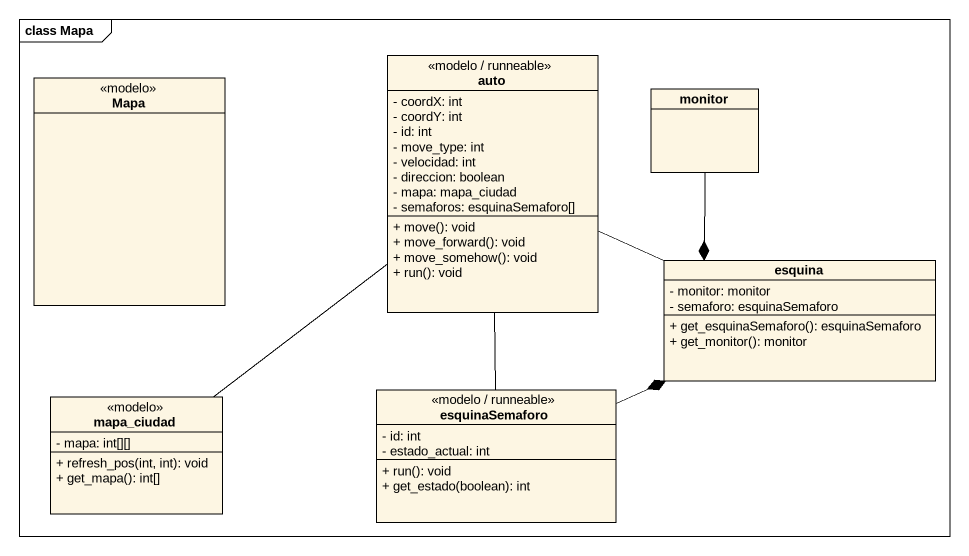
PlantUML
@startuml
mainframe class Mapa
hide circle
hide empty members
skinparam classAttributeIconSize 0
class Mapa <<modelo>>
class auto <<modelo / runneable>> {
  - coordX: int
  - coordY: int
  - id: int
  - move_type: int
  - velocidad: int
  - direccion: boolean
  - mapa: mapa_ciudad
  - semaforos: esquinaSemaforo[]
  + move(): void
  + move_forward(): void
  + move_somehow(): void
  + run(): void
}
class monitor
class esquina {
  - monitor: monitor
  - semaforo: esquinaSemaforo
  + get_esquinaSemaforo(): esquinaSemaforo
  + get_monitor(): monitor
}
class mapa_ciudad <<modelo>> {
  - mapa: int[][]
  + refresh_pos(int, int): void
  + get_mapa(): int[]
}
class esquinaSemaforo <<modelo / runneable>> {
  - id: int
  - estado_actual: int
  + run(): void
  + get_estado(boolean): int
}
auto -right- esquina
auto -- mapa_ciudad
auto -- esquinaSemaforo
monitor --* esquina
esquinaSemaforo -right-* esquina
@enduml
